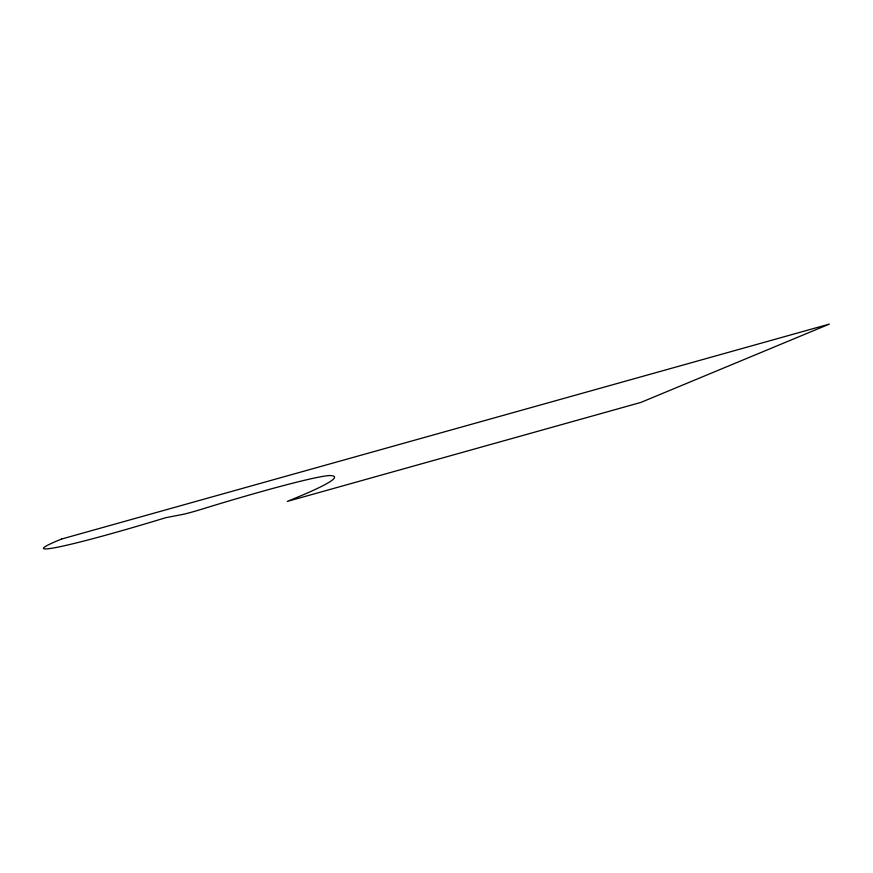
<?xml version="1.0" encoding="UTF-8"?>
<svg xmlns="http://www.w3.org/2000/svg" width="873" height="873" viewBox="0 0 873 873"><rect width="100%" height="100%" fill="white"/><g stroke="black" fill="none" stroke-linecap="round" stroke-linejoin="round"><path stroke-width="1.31" d="M61.667 539.012L56.647 541.096A134.824 6.82 -17.2 0 0 165.684 517.711L182.402 514.47A23.822 1.2 -17.2 0 0 206.464 507.748A137.159 6.94 -17.2 0 1 331.02 475.599A357.395 18.082 -17.2 0 1 303.76 494.576L287.293 501.418L640.837 402.442L829.35 324.101L61.667 539.012"/></g></svg>
